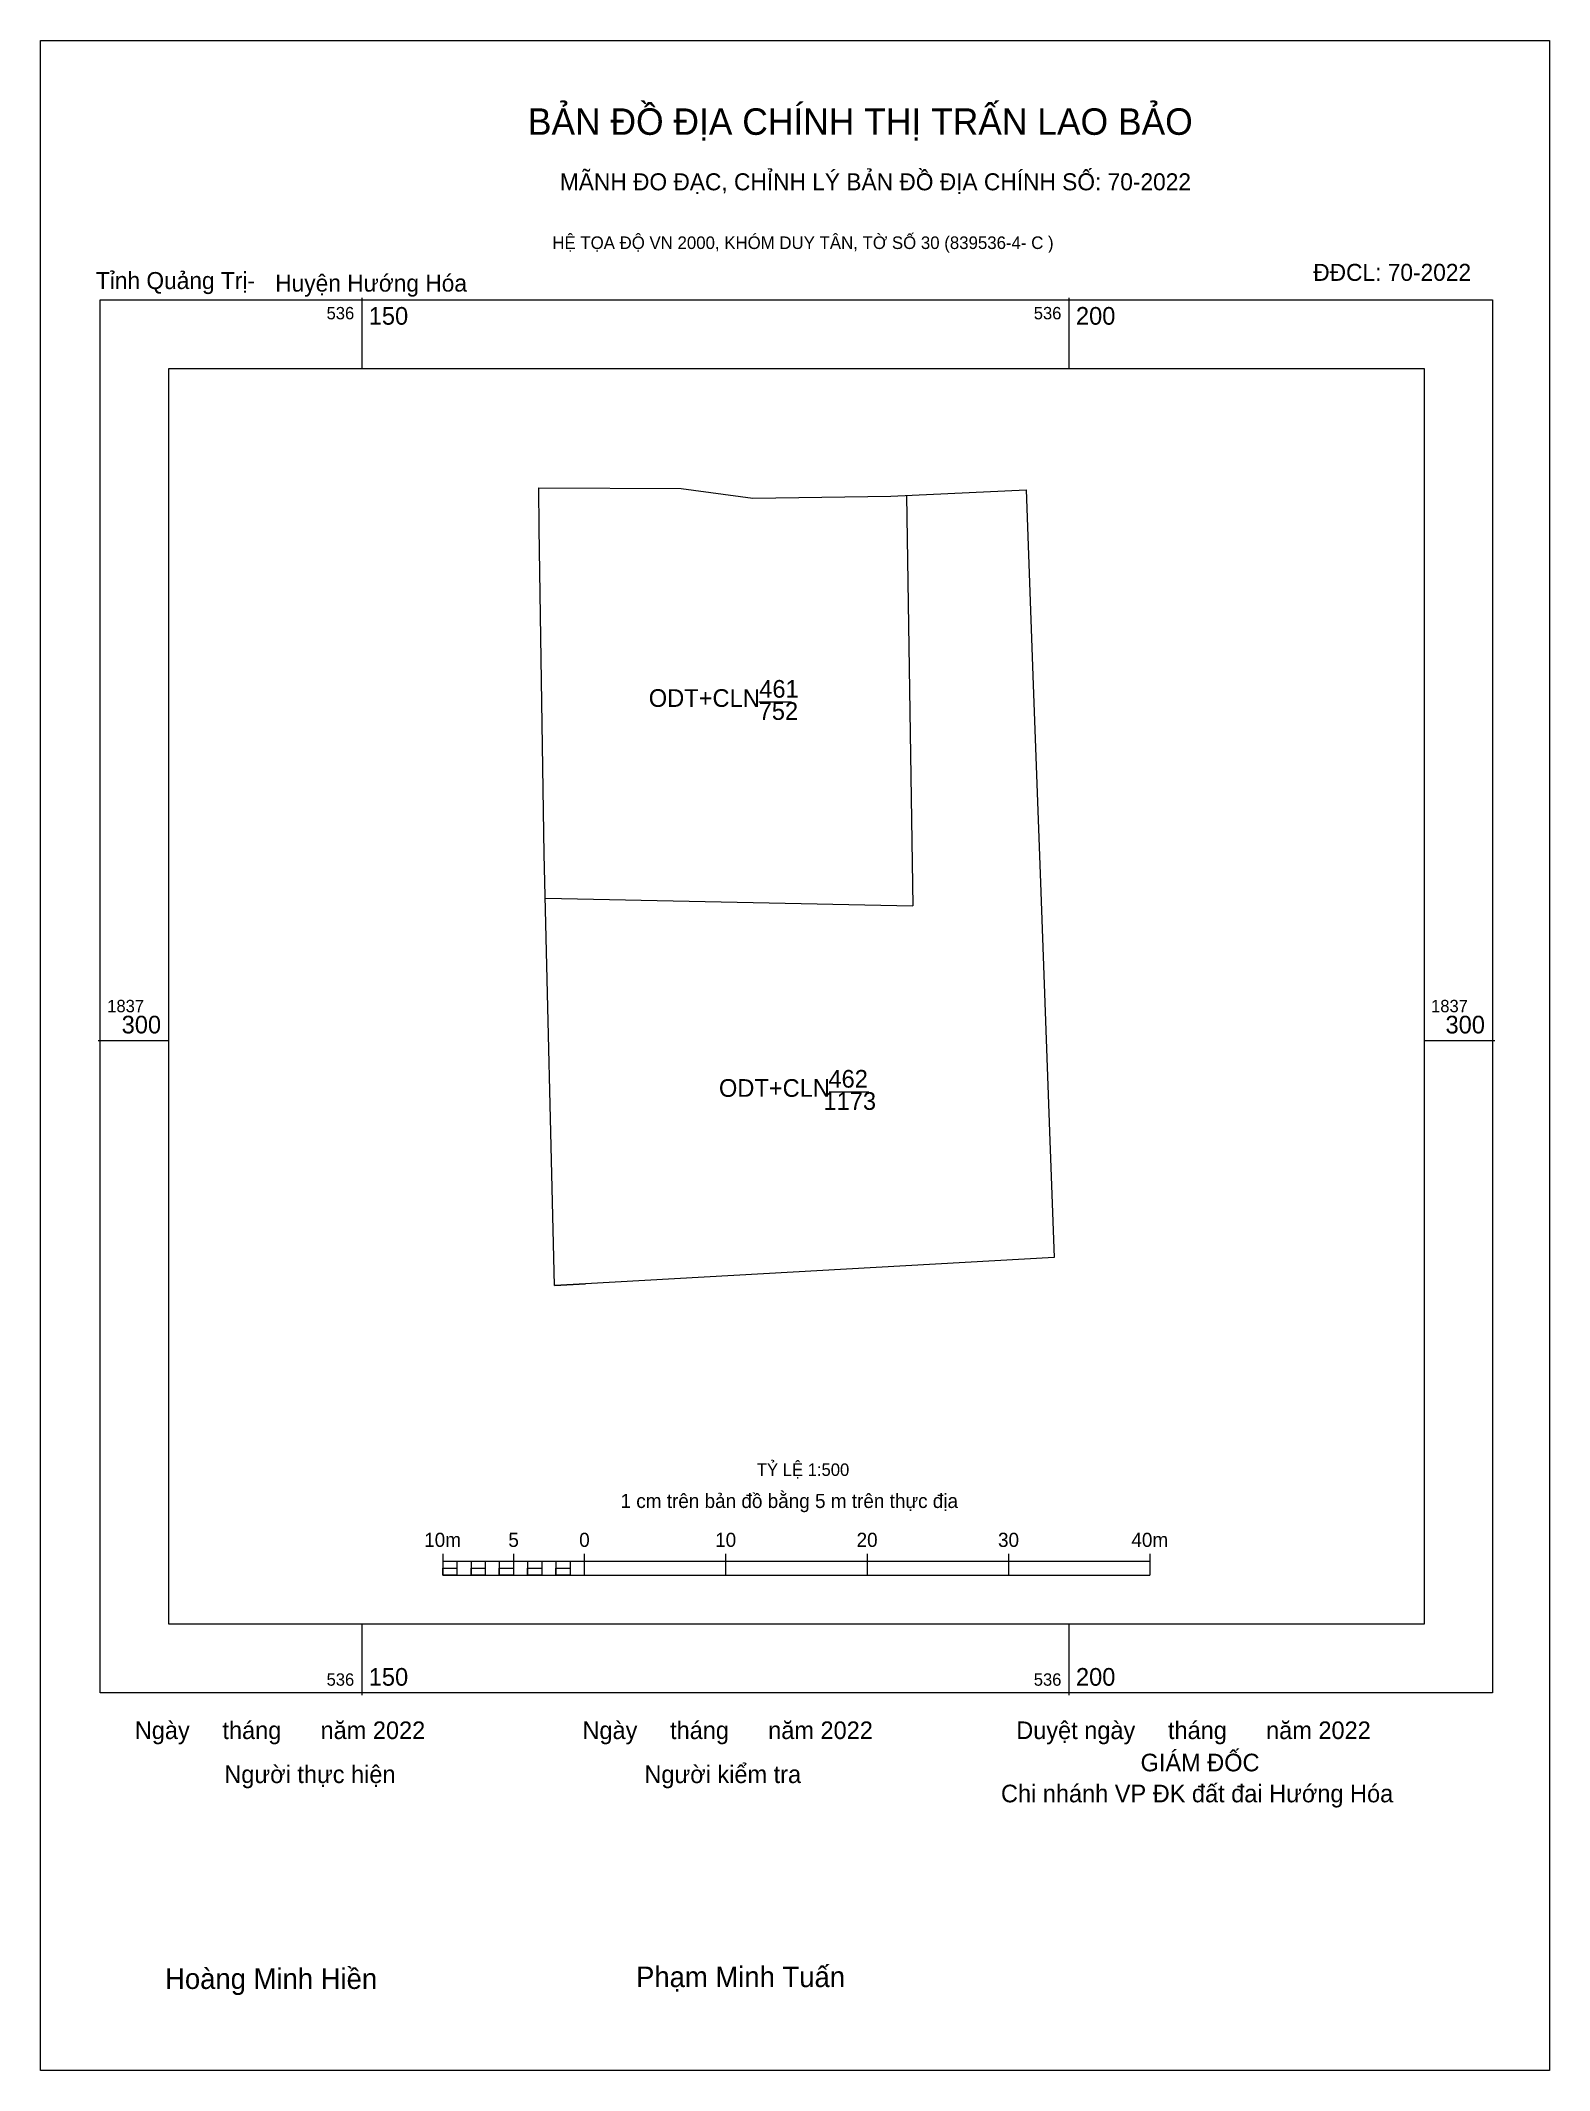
# Model space of a CAD drawing. Extents: x 535716 to 536234, y 1836751 to 1837371.
# Drawn here: x 536127.3 to 536234, y 1837227.2 to 1837370.7 of the extents above.
import ezdxf

# ---------------------------------------------------------------- set-up
doc = ezdxf.new("R2010")
doc.units = 0
for name, color, linetype in [('Level 1', 7, 'Continuous'), ('Level 10', 7, 'Continuous'), ('Level 15', 7, 'Continuous'), ('Level 20', 7, 'Continuous'), ('Level 23', 7, 'Continuous'), ('Level 27', 7, 'Continuous'), ('Level 6', 7, 'Continuous'), ('Level 62', 7, 'Continuous'), ('Level 63', 7, 'Continuous'), ('Level 9', 7, 'Continuous')]:
    doc.layers.add(name, color=color, linetype=linetype)

msp = doc.modelspace()

# ---------------------------------------------------------------- linework, layer by layer
at = {"layer": 'Level 10'}
msp.add_lwpolyline([(536187.41, 1837338.48), (536196.98, 1837338.93), (536197.48, 1837325.14), (536197.73, 1837318.14), (536197.99, 1837311.15), (536198.65, 1837292.9), (536198.7, 1837291.67), (536198.95, 1837284.67), (536165.83, 1837282.81), (536163.64, 1837282.69), (536162.91, 1837313.17), (536162.56, 1837336.19), (536162.52, 1837339.05), (536172.59, 1837339.02), (536177.65, 1837338.32)], close=True, dxfattribs=at)
at = {"layer": 'Level 15'}
msp.add_line((536162.99, 1837310.05), (536188.98, 1837309.53), dxfattribs=at)
msp.add_lwpolyline([(536127.3, 1837370.67), (536233.98, 1837370.67), (536233.98, 1837227.21), (536127.3, 1837227.21)], close=True, dxfattribs=at)
at = {"layer": 'Level 20'}
msp.add_line((536188.51, 1837338.53), (536188.98, 1837309.53), dxfattribs=at)
at = {"layer": 'Level 23'}
msp.add_line((536163.64, 1837282.69), (536165.83, 1837282.81), dxfattribs=at)
at = {"layer": 'Level 27'}
for p, q in [((536198.7, 1837291.67), (536198.7, 1837291.67)), ((536198.95, 1837284.67), (536198.95, 1837284.67))]:
    msp.add_line(p, q, dxfattribs=at)
at = {"layer": 'Level 62'}
msp.add_lwpolyline([(536136.36, 1837347.5), (536225.11, 1837347.5), (536225.11, 1837258.74), (536136.36, 1837258.74)], close=True, dxfattribs=at)
at = {"layer": 'Level 63'}
for p, q in [((536150, 1837352.5), (536150, 1837347.5)), ((536200, 1837352.5), (536200, 1837347.5)), ((536178.09, 1837323.93), (536180.4, 1837323.93)), ((536131.36, 1837300), (536136.36, 1837300)), ((536225.11, 1837300), (536230.11, 1837300)), ((536183.05, 1837296.37), (536185.85, 1837296.37)), ((536155.73, 1837263.71), (536155.73, 1837262.21)), ((536155.73, 1837263.21), (536205.73, 1837263.21)), ((536156.73, 1837263.21), (536156.73, 1837262.21)), ((536157.73, 1837263.21), (536157.73, 1837262.21)), ((536158.73, 1837263.21), (536158.73, 1837262.21)), ((536159.73, 1837263.21), (536159.73, 1837262.21)), ((536160.73, 1837263.71), (536160.73, 1837262.21)), ((536160.73, 1837263.21), (536160.73, 1837262.21)), ((536161.73, 1837263.21), (536161.73, 1837262.21)), ((536162.73, 1837263.21), (536162.73, 1837262.21)), ((536163.73, 1837263.21), (536163.73, 1837262.21)), ((536164.73, 1837263.21), (536164.73, 1837262.21)), ((536165.73, 1837263.71), (536165.73, 1837262.21)), ((536165.73, 1837263.21), (536165.73, 1837262.21)), ((536175.73, 1837263.71), (536175.73, 1837262.21)), ((536185.73, 1837263.71), (536185.73, 1837262.21)), ((536195.73, 1837263.71), (536195.73, 1837262.21)), ((536205.73, 1837263.71), (536205.73, 1837262.21)), ((536155.73, 1837262.21), (536205.73, 1837262.21)), ((536150, 1837258.74), (536150, 1837253.74)), ((536200, 1837258.74), (536200, 1837253.74))]:
    msp.add_line(p, q, dxfattribs=at)
for points in [[(536131.51, 1837352.34), (536229.96, 1837352.34), (536229.96, 1837253.9), (536131.51, 1837253.9)], [(536155.73, 1837262.71), (536156.73, 1837262.71), (536156.73, 1837262.21), (536155.73, 1837262.21)], [(536155.73, 1837262.71), (536156.73, 1837262.71), (536156.73, 1837262.21), (536155.73, 1837262.21)], [(536157.73, 1837262.71), (536158.73, 1837262.71), (536158.73, 1837262.21), (536157.73, 1837262.21)], [(536159.73, 1837262.71), (536160.73, 1837262.71), (536160.73, 1837262.21), (536159.73, 1837262.21)], [(536161.73, 1837262.71), (536162.73, 1837262.71), (536162.73, 1837262.21), (536161.73, 1837262.21)], [(536163.73, 1837262.71), (536164.73, 1837262.71), (536164.73, 1837262.21), (536163.73, 1837262.21)]]:
    msp.add_lwpolyline(points, close=True, dxfattribs=at)

# ---------------------------------------------------------------- texts
at = {"layer": 'Level 1'}
for s, p in [('ODT+CLN', (536170.3, 1837323.58)), ('461', (536178.11, 1837324.23)), ('752', (536178.07, 1837322.66)), ('ODT+CLN', (536175.26, 1837296.02)), ('462', (536183, 1837296.67)), ('1173', (536182.65, 1837295.1))]:
    msp.add_text(s, height=1.25, dxfattribs=at).set_placement(p)
at = {"layer": 'Level 6'}
msp.add_text('TỶ LỆ 1:500', height=0.879, dxfattribs=at).set_placement((536177.94, 1837269.23))
at = {"layer": 'Level 63'}
for s, height, p in [('BẢN ĐỒ ĐỊA CHÍNH THỊ TRẤN LAO BẢO', 1.8718, (536161.75, 1837364.01)), ('MÃNH ĐO ĐẠC, CHỈNH LÝ BẢN ĐỒ ĐỊA CHÍNH SỐ: 70-2022', 1.2011, (536164.01, 1837360.09)), ('HỆ TỌA ĐỘ VN 2000, KHÓM DUY TÂN, TỜ SỐ 30 (839536-4- C )', 0.8891, (536163.48, 1837355.94)), ('536', 0.875, (536147.52, 1837350.97)), ('150', 1.25, (536150.5, 1837350.59)), ('536', 0.875, (536197.52, 1837350.97)), ('200', 1.25, (536200.5, 1837350.59)), ('1837', 0.875, (536132.01, 1837302)), ('300', 1.25, (536133.03, 1837300.5)), ('1837', 0.875, (536225.61, 1837302)), ('300', 1.25, (536226.63, 1837300.5)), ('D', 0.00501, (536163.64, 1837282.69)), ('D', 0.00501, (536163.64, 1837282.69)), ('D', 0.00501, (536163.64, 1837282.69)), ('D', 0.00501, (536163.64, 1837282.69)), ('D', 0.00501, (536163.64, 1837282.69)), ('D', 0.00501, (536163.64, 1837282.69)), ('D', 0.00501, (536163.64, 1837282.69)), ('D', 0.00501, (536163.64, 1837282.69)), ('D', 0.00501, (536163.64, 1837282.69)), ('D', 0.00501, (536163.64, 1837282.69)), ('D', 0.00501, (536163.64, 1837282.69)), ('D', 0.00501, (536163.64, 1837282.69)), ('D', 0.00501, (536163.64, 1837282.69)), ('D', 0.00501, (536163.64, 1837282.69)), ('D', 0.00501, (536163.64, 1837282.69)), ('1 cm trên bản đồ bằng 5 m trên thực địa', 1, (536168.3, 1837266.96)), ('10m', 1, (536154.42, 1837264.21)), ('5', 1, (536160.37, 1837264.21)), ('0', 1, (536165.38, 1837264.21)), ('10', 1, (536174.99, 1837264.21)), ('20', 1, (536184.99, 1837264.21)), ('30', 1, (536194.99, 1837264.21)), ('40m', 1, (536204.42, 1837264.21)), ('150', 1.25, (536150.5, 1837254.4)), ('200', 1.25, (536200.5, 1837254.4)), ('536', 0.875, (536147.52, 1837254.4)), ('536', 0.875, (536197.52, 1837254.4)), ('Ngày     tháng      năm 2022', 1.2442, (536133.96, 1837250.63)), ('Ngày     tháng      năm 2022', 1.2442, (536165.61, 1837250.63)), ('Duyệt ngày     tháng      năm 2022', 1.2442, (536196.28, 1837250.63)), ('GIÁM ĐỐC', 1.244, (536205.07, 1837248.35)), ('Người thực hiện', 1.2442, (536140.29, 1837247.52)), ('Người kiểm tra', 1.2442, (536169.99, 1837247.52)), ('Chi nhánh VP ĐK đất đai Hướng Hóa', 1.2442, (536195.2, 1837246.16)), ('Hoàng Minh Hiền', 1.4512, (536136.1, 1837232.97)), ('Phạm Minh Tuấn', 1.4512, (536169.4, 1837233.1))]:
    msp.add_text(s, height=height, dxfattribs=at).set_placement(p)
at = {"layer": 'Level 9'}
for s, p in [('ĐĐCL: 70-2022', (536217.28, 1837353.69)), ('Tỉnh Quảng Trị-', (536131.21, 1837353.11)), ('Huyện Hướng Hóa', (536143.89, 1837352.93))]:
    msp.add_text(s, height=1.2011, dxfattribs=at).set_placement(p)

doc.saveas('drawing.dxf')
